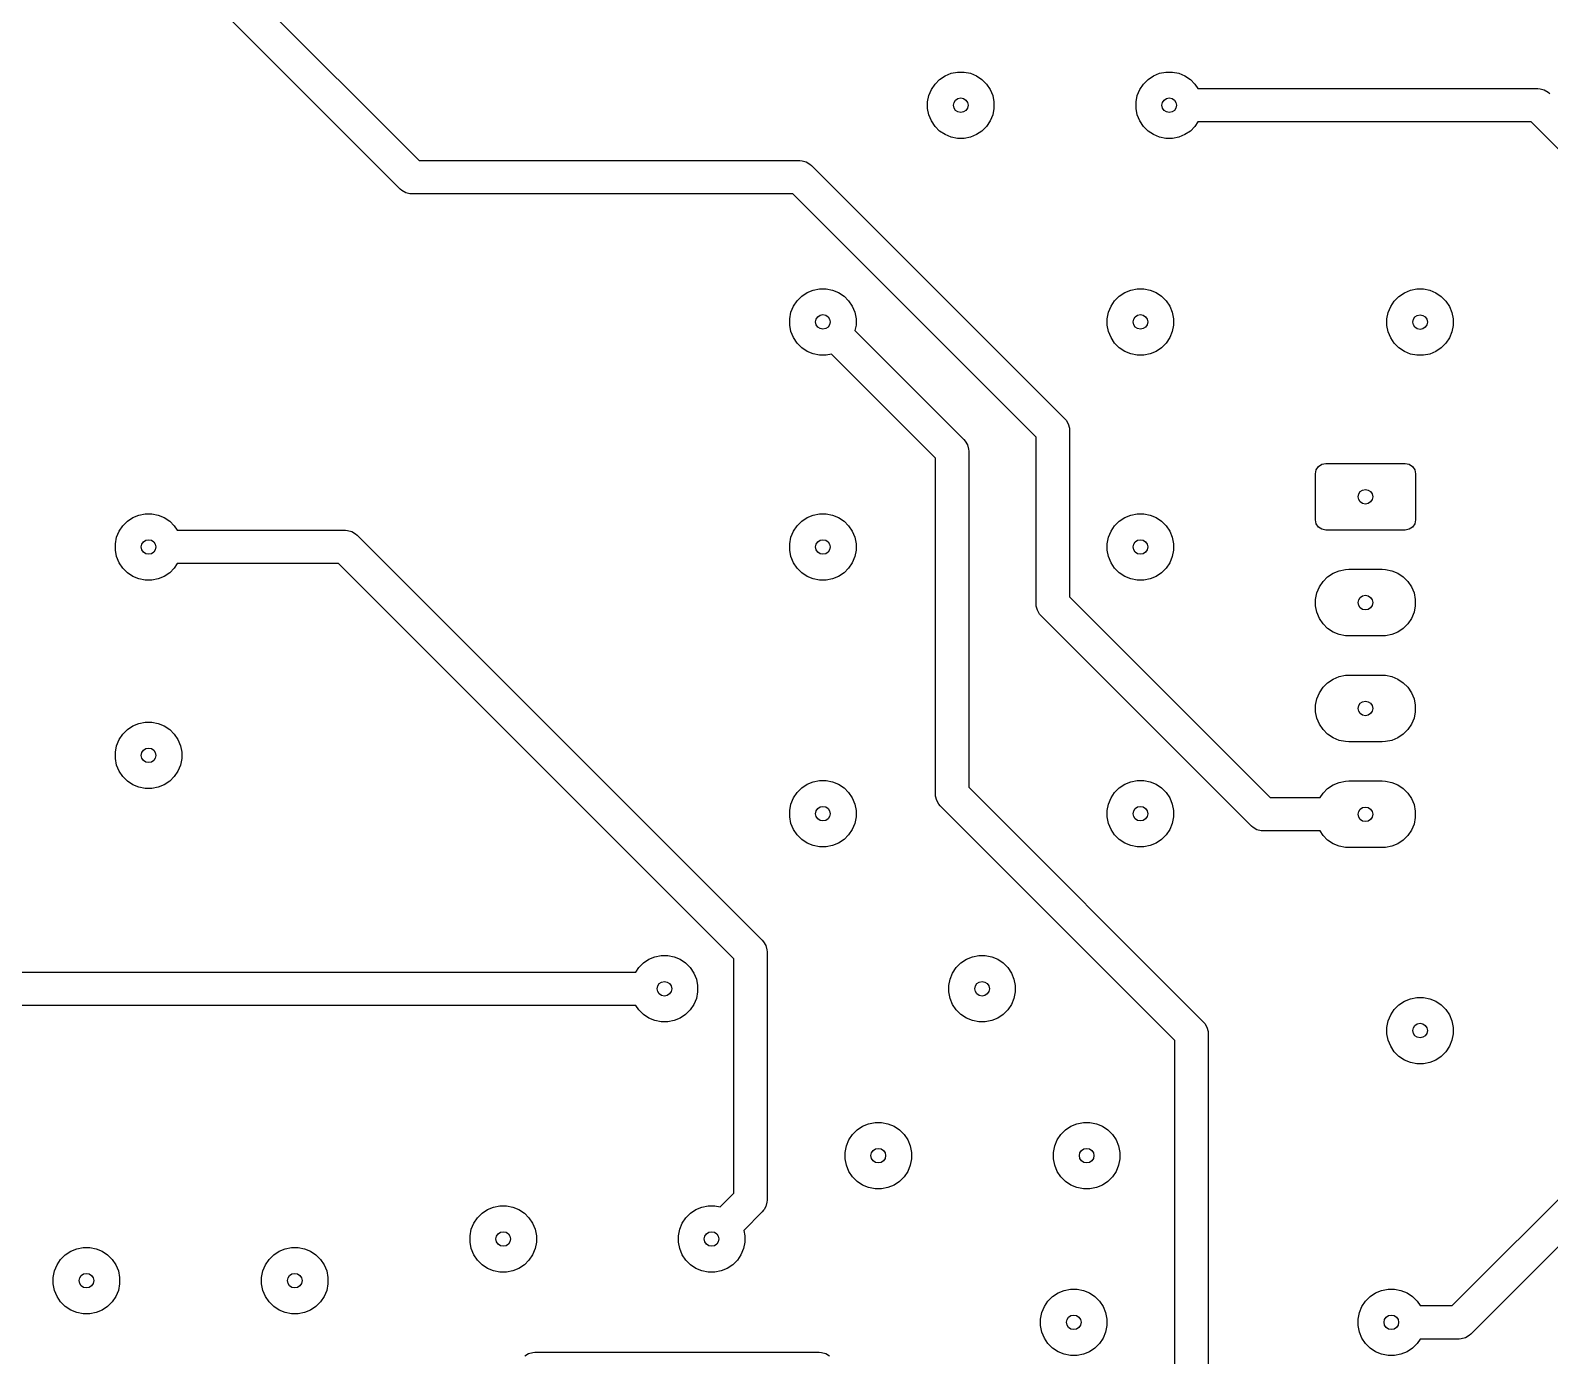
# Model space of a CAD drawing. Header units: millimetres. Extents: x 20 to 120, y -120 to -20.
# Drawn here: x 46.77 to 83.22, y -92 to -60.2 of the extents above; entities that cross this region are included whole.
import ezdxf

# ---------------------------------------------------------------- set-up
doc = ezdxf.new("R2010")
doc.units = ezdxf.units.MM
doc.layers.add('F.Cu', color=13, linetype='CONTINUOUS', true_color=0xc83434)

msp = doc.modelspace()

# ---------------------------------------------------------------- linework, layer by layer
at = {"layer": 'F.Cu', "linetype": 'CONTINUOUS'}
for p, q in [((50.6755, -57.915414), (56.089886, -63.3298)), ((55.641357, -64.012643), (49.992657, -58.363943)), ((68.712883, -61.294463), (68.857772, -61.234448)), ((68.857772, -61.234448), (69.011586, -61.203852)), ((69.011586, -61.203852), (69.168414, -61.203852)), ((69.168414, -61.203852), (69.322228, -61.234448)), ((69.322228, -61.234448), (69.467117, -61.294463)), ((73.712883, -61.294463), (73.857772, -61.234448)), ((73.857772, -61.234448), (74.011586, -61.203852)), ((74.011586, -61.203852), (74.168414, -61.203852)), ((74.168414, -61.203852), (74.322228, -61.234448)), ((74.322228, -61.234448), (74.467117, -61.294463)), ((68.384463, -61.622883), (68.471592, -61.492485)), ((68.471592, -61.492485), (68.582485, -61.381592)), ((68.582485, -61.381592), (68.712883, -61.294463)), ((69.467117, -61.294463), (69.597515, -61.381592)), ((69.597515, -61.381592), (69.708408, -61.492485)), ((69.708408, -61.492485), (69.795537, -61.622883)), ((73.384463, -61.622883), (73.471592, -61.492485)), ((73.471592, -61.492485), (73.582485, -61.381592)), ((73.582485, -61.381592), (73.712883, -61.294463)), ((74.467117, -61.294463), (74.597515, -61.381592)), ((74.597515, -61.381592), (74.708408, -61.492485)), ((74.708408, -61.492485), (74.780247, -61.6)), ((74.780247, -61.6), (82.9377, -61.6)), ((82.9377, -61.6), (82.98991, -61.603422)), ((82.98991, -61.603422), (83.090774, -61.630448)), ((68.293852, -61.921586), (68.324448, -61.767772)), ((68.293852, -62.078414), (68.293852, -61.921586)), ((68.324448, -61.767772), (68.384463, -61.622883)), ((69.795537, -61.622883), (69.855552, -61.767772)), ((69.855552, -61.767772), (69.886148, -61.921586)), ((69.886148, -61.921586), (69.886148, -62.078414)), ((73.293852, -61.921586), (73.324448, -61.767772)), ((73.293852, -62.078414), (73.293852, -61.921586)), ((73.324448, -61.767772), (73.384463, -61.622883)), ((83.090774, -61.630448), (83.181205, -61.682659)), ((83.181205, -61.682659), (83.220543, -61.717157)), ((68.324448, -62.232228), (68.293852, -62.078414)), ((68.384463, -62.377117), (68.324448, -62.232228)), ((69.855552, -62.232228), (69.795537, -62.377117)), ((69.886148, -62.078414), (69.855552, -62.232228)), ((73.324448, -62.232228), (73.293852, -62.078414)), ((73.384463, -62.377117), (73.324448, -62.232228)), ((68.471592, -62.507515), (68.384463, -62.377117)), ((68.582485, -62.618408), (68.471592, -62.507515)), ((68.712883, -62.705537), (68.582485, -62.618408)), ((69.597515, -62.618408), (69.467117, -62.705537)), ((69.708408, -62.507515), (69.597515, -62.618408)), ((69.795537, -62.377117), (69.708408, -62.507515)), ((73.471592, -62.507515), (73.384463, -62.377117)), ((73.582485, -62.618408), (73.471592, -62.507515)), ((73.712883, -62.705537), (73.582485, -62.618408)), ((74.597515, -62.618408), (74.467117, -62.705537)), ((74.708408, -62.507515), (74.597515, -62.618408)), ((74.780247, -62.4), (74.708408, -62.507515)), ((82.772014, -62.4), (74.780247, -62.4)), ((93.8339, -73.461886), (82.772014, -62.4)), ((68.857772, -62.765552), (68.712883, -62.705537)), ((69.011586, -62.796148), (68.857772, -62.765552)), ((69.168414, -62.796148), (69.011586, -62.796148)), ((69.322228, -62.765552), (69.168414, -62.796148)), ((69.467117, -62.705537), (69.322228, -62.765552)), ((73.857772, -62.765552), (73.712883, -62.705537)), ((74.011586, -62.796148), (73.857772, -62.765552)), ((74.168414, -62.796148), (74.011586, -62.796148)), ((74.322228, -62.765552), (74.168414, -62.796148)), ((74.467117, -62.705537), (74.322228, -62.765552)), ((56.089886, -63.3298), (65.228, -63.3298)), ((65.228, -63.3298), (65.28021, -63.333222)), ((65.28021, -63.333222), (65.381074, -63.360248)), ((65.381074, -63.360248), (65.471505, -63.412459)), ((65.471505, -63.412459), (65.510843, -63.446957)), ((65.510843, -63.446957), (71.581543, -69.517657)), ((55.680695, -64.047141), (55.641357, -64.012643)), ((55.771126, -64.099352), (55.680695, -64.047141)), ((55.87199, -64.126378), (55.771126, -64.099352)), ((55.9242, -64.1298), (55.87199, -64.126378)), ((65.062314, -64.1298), (55.9242, -64.1298)), ((70.8987, -69.966186), (65.062314, -64.1298)), ((65.074463, -66.822883), (65.161592, -66.692485)), ((65.161592, -66.692485), (65.272485, -66.581592)), ((65.272485, -66.581592), (65.402883, -66.494463)), ((65.402883, -66.494463), (65.547772, -66.434448)), ((65.547772, -66.434448), (65.701586, -66.403852)), ((65.701586, -66.403852), (65.858414, -66.403852)), ((65.858414, -66.403852), (66.012228, -66.434448)), ((66.012228, -66.434448), (66.157117, -66.494463)), ((66.157117, -66.494463), (66.287515, -66.581592)), ((66.287515, -66.581592), (66.398408, -66.692485)), ((66.398408, -66.692485), (66.485537, -66.822883)), ((72.694463, -66.822883), (72.781592, -66.692485)), ((72.781592, -66.692485), (72.892485, -66.581592)), ((72.892485, -66.581592), (73.022883, -66.494463)), ((73.022883, -66.494463), (73.167772, -66.434448)), ((73.167772, -66.434448), (73.321586, -66.403852)), ((73.321586, -66.403852), (73.478414, -66.403852)), ((73.478414, -66.403852), (73.632228, -66.434448)), ((73.632228, -66.434448), (73.777117, -66.494463)), ((73.777117, -66.494463), (73.907515, -66.581592)), ((73.907515, -66.581592), (74.018408, -66.692485)), ((74.018408, -66.692485), (74.105537, -66.822883)), ((79.404463, -66.827883), (79.491592, -66.697485)), ((79.491592, -66.697485), (79.602485, -66.586592)), ((79.602485, -66.586592), (79.732883, -66.499463)), ((79.732883, -66.499463), (79.877772, -66.439448)), ((79.877772, -66.439448), (80.031586, -66.408852)), ((80.031586, -66.408852), (80.188414, -66.408852)), ((80.188414, -66.408852), (80.342228, -66.439448)), ((80.342228, -66.439448), (80.487117, -66.499463)), ((80.487117, -66.499463), (80.617515, -66.586592)), ((80.617515, -66.586592), (80.728408, -66.697485)), ((80.728408, -66.697485), (80.815537, -66.827883)), ((64.983852, -67.121586), (65.014448, -66.967772)), ((65.014448, -66.967772), (65.074463, -66.822883)), ((66.485537, -66.822883), (66.545552, -66.967772)), ((66.545552, -66.967772), (66.576148, -67.121586)), ((72.603852, -67.121586), (72.634448, -66.967772)), ((72.634448, -66.967772), (72.694463, -66.822883)), ((74.105537, -66.822883), (74.165552, -66.967772)), ((74.165552, -66.967772), (74.196148, -67.121586)), ((79.313852, -67.126586), (79.344448, -66.972772)), ((79.344448, -66.972772), (79.404463, -66.827883)), ((80.815537, -66.827883), (80.875552, -66.972772)), ((80.875552, -66.972772), (80.906148, -67.126586)), ((64.983852, -67.278414), (64.983852, -67.121586)), ((65.014448, -67.432228), (64.983852, -67.278414)), ((65.074463, -67.577117), (65.014448, -67.432228)), ((66.576148, -67.278414), (66.550921, -67.405235)), ((66.550921, -67.405235), (69.163943, -70.018258)), ((66.576148, -67.121586), (66.576148, -67.278414)), ((72.603852, -67.278414), (72.603852, -67.121586)), ((72.634448, -67.432228), (72.603852, -67.278414)), ((72.694463, -67.577117), (72.634448, -67.432228)), ((74.165552, -67.432228), (74.105537, -67.577117)), ((74.196148, -67.278414), (74.165552, -67.432228)), ((74.196148, -67.121586), (74.196148, -67.278414)), ((79.313852, -67.283414), (79.313852, -67.126586)), ((79.344448, -67.437228), (79.313852, -67.283414)), ((79.404463, -67.582117), (79.344448, -67.437228)), ((80.875552, -67.437228), (80.815537, -67.582117)), ((80.906148, -67.283414), (80.875552, -67.437228)), ((80.906148, -67.126586), (80.906148, -67.283414)), ((65.161592, -67.707515), (65.074463, -67.577117)), ((65.272485, -67.818408), (65.161592, -67.707515)), ((72.781592, -67.707515), (72.694463, -67.577117)), ((72.892485, -67.818408), (72.781592, -67.707515)), ((74.018408, -67.707515), (73.907515, -67.818408)), ((74.105537, -67.577117), (74.018408, -67.707515)), ((79.491592, -67.712515), (79.404463, -67.582117)), ((79.602485, -67.823408), (79.491592, -67.712515)), ((80.728408, -67.712515), (80.617515, -67.823408)), ((80.815537, -67.582117), (80.728408, -67.712515)), ((65.402883, -67.905537), (65.272485, -67.818408)), ((65.547772, -67.965552), (65.402883, -67.905537)), ((65.701586, -67.996148), (65.547772, -67.965552)), ((65.858414, -67.996148), (65.701586, -67.996148)), ((65.985235, -67.970921), (65.858414, -67.996148)), ((68.4811, -70.466785), (65.985235, -67.970921)), ((73.022883, -67.905537), (72.892485, -67.818408)), ((73.167772, -67.965552), (73.022883, -67.905537)), ((73.321586, -67.996148), (73.167772, -67.965552)), ((73.478414, -67.996148), (73.321586, -67.996148)), ((73.632228, -67.965552), (73.478414, -67.996148)), ((73.777117, -67.905537), (73.632228, -67.965552)), ((73.907515, -67.818408), (73.777117, -67.905537)), ((79.732883, -67.910537), (79.602485, -67.823408)), ((79.877772, -67.970552), (79.732883, -67.910537)), ((80.031586, -68.001148), (79.877772, -67.970552)), ((80.188414, -68.001148), (80.031586, -68.001148)), ((80.342228, -67.970552), (80.188414, -68.001148)), ((80.487117, -67.910537), (80.342228, -67.970552)), ((80.617515, -67.823408), (80.487117, -67.910537)), ((71.581543, -69.517657), (71.616041, -69.556995)), ((71.616041, -69.556995), (71.668252, -69.647427)), ((70.8987, -73.9654), (70.8987, -69.966186)), ((71.668252, -69.647427), (71.695278, -69.74829)), ((71.695278, -69.74829), (71.6987, -69.8005)), ((71.6987, -69.8005), (71.6987, -73.799714)), ((69.163943, -70.018258), (69.198441, -70.057595)), ((69.198441, -70.057595), (69.250652, -70.148026)), ((69.250652, -70.148026), (69.250652, -70.148027)), ((69.250652, -70.148027), (69.277678, -70.24889)), ((69.277678, -70.24889), (69.2811, -70.3011)), ((69.2811, -70.3011), (69.2811, -78.365114)), ((68.4811, -78.5308), (68.4811, -70.466785)), ((77.61903, -70.749329), (77.673223, -70.668223)), ((77.673223, -70.668223), (77.754329, -70.61403)), ((77.754329, -70.61403), (77.85, -70.595)), ((77.85, -70.595), (79.75, -70.595)), ((79.75, -70.595), (79.845671, -70.61403)), ((79.845671, -70.61403), (79.926777, -70.668223)), ((79.926777, -70.668223), (79.98097, -70.749329)), ((77.6, -70.845), (77.61903, -70.749329)), ((77.6, -71.945), (77.6, -70.845)), ((79.98097, -70.749329), (80, -70.845)), ((80, -70.845), (80, -71.945)), ((49.367772, -71.834448), (49.521586, -71.803852)), ((49.521586, -71.803852), (49.678414, -71.803852)), ((49.678414, -71.803852), (49.832228, -71.834448)), ((65.547772, -71.834448), (65.701586, -71.803852)), ((65.701586, -71.803852), (65.858414, -71.803852)), ((65.858414, -71.803852), (66.012228, -71.834448)), ((73.167772, -71.834448), (73.321586, -71.803852)), ((73.321586, -71.803852), (73.478414, -71.803852)), ((73.478414, -71.803852), (73.632228, -71.834448)), ((48.894463, -72.222883), (48.981592, -72.092485)), ((48.981592, -72.092485), (49.092485, -71.981592)), ((49.092485, -71.981592), (49.222883, -71.894463)), ((49.222883, -71.894463), (49.367772, -71.834448)), ((49.832228, -71.834448), (49.977117, -71.894463)), ((49.977117, -71.894463), (50.107515, -71.981592)), ((50.107515, -71.981592), (50.218408, -72.092485)), ((50.218408, -72.092485), (50.290247, -72.2)), ((65.074463, -72.222883), (65.161592, -72.092485)), ((65.161592, -72.092485), (65.272485, -71.981592)), ((65.272485, -71.981592), (65.402883, -71.894463)), ((65.402883, -71.894463), (65.547772, -71.834448)), ((66.012228, -71.834448), (66.157117, -71.894463)), ((66.157117, -71.894463), (66.287515, -71.981592)), ((66.287515, -71.981592), (66.398408, -72.092485)), ((66.398408, -72.092485), (66.485537, -72.222883)), ((72.694463, -72.222883), (72.781592, -72.092485)), ((72.781592, -72.092485), (72.892485, -71.981592)), ((72.892485, -71.981592), (73.022883, -71.894463)), ((73.022883, -71.894463), (73.167772, -71.834448)), ((73.632228, -71.834448), (73.777117, -71.894463)), ((73.777117, -71.894463), (73.907515, -71.981592)), ((73.907515, -71.981592), (74.018408, -72.092485)), ((74.018408, -72.092485), (74.105537, -72.222883)), ((77.61903, -72.040671), (77.6, -71.945)), ((77.673223, -72.121777), (77.61903, -72.040671)), ((77.754329, -72.17597), (77.673223, -72.121777)), ((77.85, -72.195), (77.754329, -72.17597)), ((79.845671, -72.17597), (79.75, -72.195)), ((79.926777, -72.121777), (79.845671, -72.17597)), ((79.98097, -72.040671), (79.926777, -72.121777)), ((80, -71.945), (79.98097, -72.040671)), ((48.803852, -72.521586), (48.834448, -72.367772)), ((48.803852, -72.678414), (48.803852, -72.521586)), ((48.834448, -72.367772), (48.894463, -72.222883)), ((50.290247, -72.2), (54.3258, -72.2)), ((54.3258, -72.2), (54.37801, -72.203422)), ((54.37801, -72.203422), (54.478874, -72.230448)), ((54.478874, -72.230448), (54.569305, -72.282659)), ((54.569305, -72.282659), (54.608643, -72.317157)), ((54.608643, -72.317157), (64.325143, -82.033657)), ((64.983852, -72.521586), (65.014448, -72.367772)), ((64.983852, -72.678414), (64.983852, -72.521586)), ((65.014448, -72.367772), (65.074463, -72.222883)), ((66.485537, -72.222883), (66.545552, -72.367772)), ((66.545552, -72.367772), (66.576148, -72.521586)), ((66.576148, -72.521586), (66.576148, -72.678414)), ((72.603852, -72.521586), (72.634448, -72.367772)), ((72.603852, -72.678414), (72.603852, -72.521586)), ((72.634448, -72.367772), (72.694463, -72.222883)), ((74.105537, -72.222883), (74.165552, -72.367772)), ((74.165552, -72.367772), (74.196148, -72.521586)), ((74.196148, -72.521586), (74.196148, -72.678414)), ((79.75, -72.195), (77.85, -72.195)), ((48.834448, -72.832228), (48.803852, -72.678414)), ((48.894463, -72.977117), (48.834448, -72.832228)), ((65.014448, -72.832228), (64.983852, -72.678414)), ((65.074463, -72.977117), (65.014448, -72.832228)), ((66.545552, -72.832228), (66.485537, -72.977117)), ((66.576148, -72.678414), (66.545552, -72.832228)), ((72.634448, -72.832228), (72.603852, -72.678414)), ((72.694463, -72.977117), (72.634448, -72.832228)), ((74.165552, -72.832228), (74.105537, -72.977117)), ((74.196148, -72.678414), (74.165552, -72.832228)), ((48.981592, -73.107515), (48.894463, -72.977117)), ((49.092485, -73.218408), (48.981592, -73.107515)), ((49.222883, -73.305537), (49.092485, -73.218408)), ((50.107515, -73.218408), (49.977117, -73.305537)), ((50.218408, -73.107515), (50.107515, -73.218408)), ((50.290247, -73), (50.218408, -73.107515)), ((54.160114, -73), (50.290247, -73)), ((63.6423, -82.482186), (54.160114, -73)), ((65.161592, -73.107515), (65.074463, -72.977117)), ((65.272485, -73.218408), (65.161592, -73.107515)), ((65.402883, -73.305537), (65.272485, -73.218408)), ((66.287515, -73.218408), (66.157117, -73.305537)), ((66.398408, -73.107515), (66.287515, -73.218408)), ((66.485537, -72.977117), (66.398408, -73.107515)), ((72.781592, -73.107515), (72.694463, -72.977117)), ((72.892485, -73.218408), (72.781592, -73.107515)), ((73.022883, -73.305537), (72.892485, -73.218408)), ((73.907515, -73.218408), (73.777117, -73.305537)), ((74.018408, -73.107515), (73.907515, -73.218408)), ((74.105537, -72.977117), (74.018408, -73.107515)), ((77.892485, -73.316592), (78.022883, -73.229463)), ((78.022883, -73.229463), (78.167772, -73.169448)), ((78.167772, -73.169448), (78.321586, -73.138852)), ((78.321586, -73.138852), (78.4, -73.135)), ((78.4, -73.135), (79.2, -73.135)), ((79.2, -73.135), (79.278414, -73.138852)), ((79.278414, -73.138852), (79.432228, -73.169448)), ((79.432228, -73.169448), (79.577117, -73.229463)), ((79.577117, -73.229463), (79.707515, -73.316592)), ((49.367772, -73.365552), (49.222883, -73.305537)), ((49.521586, -73.396148), (49.367772, -73.365552)), ((49.678414, -73.396148), (49.521586, -73.396148)), ((49.832228, -73.365552), (49.678414, -73.396148)), ((49.977117, -73.305537), (49.832228, -73.365552)), ((65.547772, -73.365552), (65.402883, -73.305537)), ((65.701586, -73.396148), (65.547772, -73.365552)), ((65.858414, -73.396148), (65.701586, -73.396148)), ((66.012228, -73.365552), (65.858414, -73.396148)), ((66.157117, -73.305537), (66.012228, -73.365552)), ((73.167772, -73.365552), (73.022883, -73.305537)), ((73.321586, -73.396148), (73.167772, -73.365552)), ((73.478414, -73.396148), (73.321586, -73.396148)), ((73.632228, -73.365552), (73.478414, -73.396148)), ((73.777117, -73.305537), (73.632228, -73.365552)), ((77.634448, -73.702772), (77.694463, -73.557883)), ((77.694463, -73.557883), (77.781592, -73.427485)), ((77.781592, -73.427485), (77.892485, -73.316592)), ((79.707515, -73.316592), (79.818408, -73.427485)), ((79.818408, -73.427485), (79.905537, -73.557883)), ((79.905537, -73.557883), (79.965552, -73.702772)), ((70.902122, -74.01761), (70.8987, -73.9654)), ((71.6987, -73.799714), (76.513986, -78.615)), ((77.603852, -73.856586), (77.634448, -73.702772)), ((77.603852, -74.013414), (77.603852, -73.856586)), ((79.965552, -73.702772), (79.996148, -73.856586)), ((79.996148, -73.856586), (79.996148, -74.013414)), ((70.929148, -74.118474), (70.902122, -74.01761)), ((70.981359, -74.208905), (70.929148, -74.118474)), ((71.015857, -74.248243), (70.981359, -74.208905)), ((76.065457, -79.297843), (71.015857, -74.248243)), ((77.634448, -74.167228), (77.603852, -74.013414)), ((77.694463, -74.312117), (77.634448, -74.167228)), ((77.781592, -74.442515), (77.694463, -74.312117)), ((79.905537, -74.312117), (79.818408, -74.442515)), ((79.965552, -74.167228), (79.905537, -74.312117)), ((79.996148, -74.013414), (79.965552, -74.167228)), ((77.892485, -74.553408), (77.781592, -74.442515)), ((78.022883, -74.640537), (77.892485, -74.553408)), ((78.167772, -74.700552), (78.022883, -74.640537)), ((78.321586, -74.731148), (78.167772, -74.700552)), ((79.432228, -74.700552), (79.278414, -74.731148)), ((79.577117, -74.640537), (79.432228, -74.700552)), ((79.707515, -74.553408), (79.577117, -74.640537)), ((79.818408, -74.442515), (79.707515, -74.553408)), ((78.4, -74.735), (78.321586, -74.731148)), ((79.2, -74.735), (78.4, -74.735)), ((79.278414, -74.731148), (79.2, -74.735)), ((77.892485, -75.856592), (78.022883, -75.769463)), ((78.022883, -75.769463), (78.167772, -75.709448)), ((78.167772, -75.709448), (78.321586, -75.678852)), ((78.321586, -75.678852), (78.4, -75.675)), ((78.4, -75.675), (79.2, -75.675)), ((79.2, -75.675), (79.278414, -75.678852)), ((79.278414, -75.678852), (79.432228, -75.709448)), ((79.432228, -75.709448), (79.577117, -75.769463)), ((79.577117, -75.769463), (79.707515, -75.856592)), ((77.634448, -76.242772), (77.694463, -76.097883)), ((77.694463, -76.097883), (77.781592, -75.967485)), ((77.781592, -75.967485), (77.892485, -75.856592)), ((79.707515, -75.856592), (79.818408, -75.967485)), ((79.818408, -75.967485), (79.905537, -76.097883)), ((79.905537, -76.097883), (79.965552, -76.242772)), ((77.603852, -76.396586), (77.634448, -76.242772)), ((77.603852, -76.553414), (77.603852, -76.396586)), ((79.965552, -76.242772), (79.996148, -76.396586)), ((79.996148, -76.396586), (79.996148, -76.553414)), ((49.092485, -76.981592), (49.222883, -76.894463)), ((49.222883, -76.894463), (49.367772, -76.834448)), ((49.367772, -76.834448), (49.521586, -76.803852)), ((49.521586, -76.803852), (49.678414, -76.803852)), ((49.678414, -76.803852), (49.832228, -76.834448)), ((49.832228, -76.834448), (49.977117, -76.894463)), ((49.977117, -76.894463), (50.107515, -76.981592)), ((77.634448, -76.707228), (77.603852, -76.553414)), ((77.694463, -76.852117), (77.634448, -76.707228)), ((77.781592, -76.982515), (77.694463, -76.852117)), ((79.905537, -76.852117), (79.818408, -76.982515)), ((79.965552, -76.707228), (79.905537, -76.852117)), ((79.996148, -76.553414), (79.965552, -76.707228)), ((48.834448, -77.367772), (48.894463, -77.222883)), ((48.894463, -77.222883), (48.981592, -77.092485)), ((48.981592, -77.092485), (49.092485, -76.981592)), ((50.107515, -76.981592), (50.218408, -77.092485)), ((50.218408, -77.092485), (50.305537, -77.222883)), ((50.305537, -77.222883), (50.365552, -77.367772)), ((77.892485, -77.093408), (77.781592, -76.982515)), ((78.022883, -77.180537), (77.892485, -77.093408)), ((78.167772, -77.240552), (78.022883, -77.180537)), ((78.321586, -77.271148), (78.167772, -77.240552)), ((78.4, -77.275), (78.321586, -77.271148)), ((79.2, -77.275), (78.4, -77.275)), ((79.278414, -77.271148), (79.2, -77.275)), ((79.432228, -77.240552), (79.278414, -77.271148)), ((79.577117, -77.180537), (79.432228, -77.240552)), ((79.707515, -77.093408), (79.577117, -77.180537)), ((79.818408, -76.982515), (79.707515, -77.093408)), ((48.803852, -77.521586), (48.834448, -77.367772)), ((48.803852, -77.678414), (48.803852, -77.521586)), ((50.365552, -77.367772), (50.396148, -77.521586)), ((50.396148, -77.521586), (50.396148, -77.678414)), ((48.834448, -77.832228), (48.803852, -77.678414)), ((48.894463, -77.977117), (48.834448, -77.832228)), ((48.981592, -78.107515), (48.894463, -77.977117)), ((50.305537, -77.977117), (50.218408, -78.107515)), ((50.365552, -77.832228), (50.305537, -77.977117)), ((50.396148, -77.678414), (50.365552, -77.832228)), ((49.092485, -78.218408), (48.981592, -78.107515)), ((49.222883, -78.305537), (49.092485, -78.218408)), ((49.367772, -78.365552), (49.222883, -78.305537)), ((49.521586, -78.396148), (49.367772, -78.365552)), ((49.832228, -78.365552), (49.678414, -78.396148)), ((49.977117, -78.305537), (49.832228, -78.365552)), ((50.107515, -78.218408), (49.977117, -78.305537)), ((50.218408, -78.107515), (50.107515, -78.218408)), ((65.272485, -78.381592), (65.402883, -78.294463)), ((65.402883, -78.294463), (65.547772, -78.234448)), ((65.547772, -78.234448), (65.701586, -78.203852)), ((65.701586, -78.203852), (65.858414, -78.203852)), ((65.858414, -78.203852), (66.012228, -78.234448)), ((66.012228, -78.234448), (66.157117, -78.294463)), ((66.157117, -78.294463), (66.287515, -78.381592)), ((69.2811, -78.365114), (74.907843, -83.991857)), ((72.892485, -78.381592), (73.022883, -78.294463)), ((73.022883, -78.294463), (73.167772, -78.234448)), ((73.167772, -78.234448), (73.321586, -78.203852)), ((73.321586, -78.203852), (73.478414, -78.203852)), ((73.478414, -78.203852), (73.632228, -78.234448)), ((73.632228, -78.234448), (73.777117, -78.294463)), ((73.777117, -78.294463), (73.907515, -78.381592)), ((77.892485, -78.396592), (78.022883, -78.309463)), ((78.022883, -78.309463), (78.167772, -78.249448)), ((78.167772, -78.249448), (78.321586, -78.218852)), ((78.321586, -78.218852), (78.4, -78.215)), ((78.4, -78.215), (79.2, -78.215)), ((79.2, -78.215), (79.278414, -78.218852)), ((79.278414, -78.218852), (79.432228, -78.249448)), ((79.432228, -78.249448), (79.577117, -78.309463)), ((79.577117, -78.309463), (79.707515, -78.396592)), ((49.678414, -78.396148), (49.521586, -78.396148)), ((65.014448, -78.767772), (65.074463, -78.622883)), ((65.074463, -78.622883), (65.161592, -78.492485)), ((65.161592, -78.492485), (65.272485, -78.381592)), ((66.287515, -78.381592), (66.398408, -78.492485)), ((66.398408, -78.492485), (66.485537, -78.622883)), ((66.485537, -78.622883), (66.545552, -78.767772)), ((68.484522, -78.58301), (68.4811, -78.5308)), ((68.511548, -78.683874), (68.484522, -78.58301)), ((68.563759, -78.774305), (68.511548, -78.683874)), ((72.634448, -78.767772), (72.694463, -78.622883)), ((72.694463, -78.622883), (72.781592, -78.492485)), ((72.781592, -78.492485), (72.892485, -78.381592)), ((73.907515, -78.381592), (74.018408, -78.492485)), ((74.018408, -78.492485), (74.105537, -78.622883)), ((74.105537, -78.622883), (74.165552, -78.767772)), ((76.513986, -78.615), (77.709753, -78.615)), ((77.709753, -78.615), (77.781592, -78.507485)), ((77.781592, -78.507485), (77.892485, -78.396592)), ((79.707515, -78.396592), (79.818408, -78.507485)), ((79.818408, -78.507485), (79.905537, -78.637883)), ((79.905537, -78.637883), (79.965552, -78.782772)), ((64.983852, -78.921586), (65.014448, -78.767772)), ((64.983852, -79.078414), (64.983852, -78.921586)), ((65.014448, -79.232228), (64.983852, -79.078414)), ((66.545552, -78.767772), (66.576148, -78.921586)), ((66.576148, -79.078414), (66.545552, -79.232228)), ((66.576148, -78.921586), (66.576148, -79.078414)), ((68.598257, -78.813643), (68.563759, -78.774305)), ((74.225, -84.440386), (68.598257, -78.813643)), ((72.603852, -78.921586), (72.634448, -78.767772)), ((72.603852, -79.078414), (72.603852, -78.921586)), ((72.634448, -79.232228), (72.603852, -79.078414)), ((74.165552, -78.767772), (74.196148, -78.921586)), ((74.196148, -79.078414), (74.165552, -79.232228)), ((74.196148, -78.921586), (74.196148, -79.078414)), ((79.965552, -78.782772), (79.996148, -78.936586)), ((79.996148, -79.093414), (79.965552, -79.247228)), ((79.996148, -78.936586), (79.996148, -79.093414)), ((65.074463, -79.377117), (65.014448, -79.232228)), ((65.161592, -79.507515), (65.074463, -79.377117)), ((66.485537, -79.377117), (66.398408, -79.507515)), ((66.545552, -79.232228), (66.485537, -79.377117)), ((72.694463, -79.377117), (72.634448, -79.232228)), ((72.781592, -79.507515), (72.694463, -79.377117)), ((74.105537, -79.377117), (74.018408, -79.507515)), ((74.165552, -79.232228), (74.105537, -79.377117)), ((76.104795, -79.332341), (76.065457, -79.297843)), ((76.195226, -79.384552), (76.104795, -79.332341)), ((76.29609, -79.411578), (76.195226, -79.384552)), ((76.3483, -79.415), (76.29609, -79.411578)), ((77.709753, -79.415), (76.3483, -79.415)), ((77.781592, -79.522515), (77.709753, -79.415)), ((79.905537, -79.392117), (79.818408, -79.522515)), ((79.965552, -79.247228), (79.905537, -79.392117)), ((65.272485, -79.618408), (65.161592, -79.507515)), ((65.402883, -79.705537), (65.272485, -79.618408)), ((65.547772, -79.765552), (65.402883, -79.705537)), ((65.701586, -79.796148), (65.547772, -79.765552)), ((65.858414, -79.796148), (65.701586, -79.796148)), ((66.012228, -79.765552), (65.858414, -79.796148)), ((66.157117, -79.705537), (66.012228, -79.765552)), ((66.287515, -79.618408), (66.157117, -79.705537)), ((66.398408, -79.507515), (66.287515, -79.618408)), ((72.892485, -79.618408), (72.781592, -79.507515)), ((73.022883, -79.705537), (72.892485, -79.618408)), ((73.167772, -79.765552), (73.022883, -79.705537)), ((73.321586, -79.796148), (73.167772, -79.765552)), ((73.478414, -79.796148), (73.321586, -79.796148)), ((73.632228, -79.765552), (73.478414, -79.796148)), ((73.777117, -79.705537), (73.632228, -79.765552)), ((73.907515, -79.618408), (73.777117, -79.705537)), ((74.018408, -79.507515), (73.907515, -79.618408)), ((77.892485, -79.633408), (77.781592, -79.522515)), ((78.022883, -79.720537), (77.892485, -79.633408)), ((78.167772, -79.780552), (78.022883, -79.720537)), ((78.321586, -79.811148), (78.167772, -79.780552)), ((78.4, -79.815), (78.321586, -79.811148)), ((79.2, -79.815), (78.4, -79.815)), ((79.278414, -79.811148), (79.2, -79.815)), ((79.432228, -79.780552), (79.278414, -79.811148)), ((79.577117, -79.720537), (79.432228, -79.780552)), ((79.707515, -79.633408), (79.577117, -79.720537)), ((79.818408, -79.522515), (79.707515, -79.633408)), ((64.325143, -82.033657), (64.359641, -82.072995)), ((64.359641, -82.072995), (64.411852, -82.163426)), ((64.411852, -82.163426), (64.411852, -82.163427)), ((64.411852, -82.163427), (64.438878, -82.26429)), ((64.438878, -82.26429), (64.4423, -82.3165)), ((64.4423, -82.3165), (64.4423, -88.2727)), ((61.289753, -82.8), (61.361592, -82.692485)), ((61.361592, -82.692485), (61.472485, -82.581592)), ((61.472485, -82.581592), (61.602883, -82.494463)), ((61.602883, -82.494463), (61.747772, -82.434448)), ((61.747772, -82.434448), (61.901586, -82.403852)), ((61.901586, -82.403852), (62.058414, -82.403852)), ((62.058414, -82.403852), (62.212228, -82.434448)), ((62.212228, -82.434448), (62.357117, -82.494463)), ((62.357117, -82.494463), (62.487515, -82.581592)), ((62.487515, -82.581592), (62.598408, -82.692485)), ((62.598408, -82.692485), (62.685537, -82.822883)), ((63.6423, -88.107014), (63.6423, -82.482186)), ((68.894463, -82.822883), (68.981592, -82.692485)), ((68.981592, -82.692485), (69.092485, -82.581592)), ((69.092485, -82.581592), (69.222883, -82.494463)), ((69.222883, -82.494463), (69.367772, -82.434448)), ((69.367772, -82.434448), (69.521586, -82.403852)), ((69.521586, -82.403852), (69.678414, -82.403852)), ((69.678414, -82.403852), (69.832228, -82.434448)), ((69.832228, -82.434448), (69.977117, -82.494463)), ((69.977117, -82.494463), (70.107515, -82.581592)), ((70.107515, -82.581592), (70.218408, -82.692485)), ((70.218408, -82.692485), (70.305537, -82.822883)), ((43.436686, -82.8), (61.289753, -82.8)), ((62.685537, -82.822883), (62.745552, -82.967772)), ((62.745552, -82.967772), (62.776148, -83.121586)), ((68.803852, -83.121586), (68.834448, -82.967772)), ((68.834448, -82.967772), (68.894463, -82.822883)), ((70.305537, -82.822883), (70.365552, -82.967772)), ((70.365552, -82.967772), (70.396148, -83.121586)), ((80.879814, -90.805), (88.9236, -82.761214)), ((62.745552, -83.432228), (62.685537, -83.577117)), ((62.776148, -83.278414), (62.745552, -83.432228)), ((62.776148, -83.121586), (62.776148, -83.278414)), ((68.803852, -83.278414), (68.803852, -83.121586)), ((68.834448, -83.432228), (68.803852, -83.278414)), ((68.894463, -83.577117), (68.834448, -83.432228)), ((70.365552, -83.432228), (70.305537, -83.577117)), ((70.396148, -83.278414), (70.365552, -83.432228)), ((70.396148, -83.121586), (70.396148, -83.278414)), ((79.732883, -83.499463), (79.877772, -83.439448)), ((79.877772, -83.439448), (80.031586, -83.408852)), ((80.031586, -83.408852), (80.188414, -83.408852)), ((80.188414, -83.408852), (80.342228, -83.439448)), ((80.342228, -83.439448), (80.487117, -83.499463)), ((89.606443, -83.209743), (81.328343, -91.487843)), ((61.289753, -83.6), (43.271, -83.6)), ((61.361592, -83.707515), (61.289753, -83.6)), ((61.472485, -83.818408), (61.361592, -83.707515)), ((61.602883, -83.905537), (61.472485, -83.818408)), ((62.487515, -83.818408), (62.357117, -83.905537)), ((62.598408, -83.707515), (62.487515, -83.818408)), ((62.685537, -83.577117), (62.598408, -83.707515)), ((68.981592, -83.707515), (68.894463, -83.577117)), ((69.092485, -83.818408), (68.981592, -83.707515)), ((69.222883, -83.905537), (69.092485, -83.818408)), ((70.107515, -83.818408), (69.977117, -83.905537)), ((70.218408, -83.707515), (70.107515, -83.818408)), ((70.305537, -83.577117), (70.218408, -83.707515)), ((79.344448, -83.972772), (79.404463, -83.827883)), ((79.404463, -83.827883), (79.491592, -83.697485)), ((79.491592, -83.697485), (79.602485, -83.586592)), ((79.602485, -83.586592), (79.732883, -83.499463)), ((80.487117, -83.499463), (80.617515, -83.586592)), ((80.617515, -83.586592), (80.728408, -83.697485)), ((80.728408, -83.697485), (80.815537, -83.827883)), ((80.815537, -83.827883), (80.875552, -83.972772)), ((61.747772, -83.965552), (61.602883, -83.905537)), ((61.901586, -83.996148), (61.747772, -83.965552)), ((62.058414, -83.996148), (61.901586, -83.996148)), ((62.212228, -83.965552), (62.058414, -83.996148)), ((62.357117, -83.905537), (62.212228, -83.965552)), ((69.367772, -83.965552), (69.222883, -83.905537)), ((69.521586, -83.996148), (69.367772, -83.965552)), ((69.678414, -83.996148), (69.521586, -83.996148)), ((69.832228, -83.965552), (69.678414, -83.996148)), ((69.977117, -83.905537), (69.832228, -83.965552)), ((74.907843, -83.991857), (74.942341, -84.031195)), ((74.942341, -84.031195), (74.994552, -84.121627)), ((74.994552, -84.121627), (75.021578, -84.22249)), ((79.313852, -84.126586), (79.344448, -83.972772)), ((79.313852, -84.283414), (79.313852, -84.126586)), ((80.875552, -83.972772), (80.906148, -84.126586)), ((80.906148, -84.126586), (80.906148, -84.283414)), ((74.225, -101.41), (74.225, -84.440386)), ((75.021578, -84.22249), (75.025, -84.2747)), ((75.025, -84.2747), (75.025, -101.244314)), ((79.344448, -84.437228), (79.313852, -84.283414)), ((79.404463, -84.582117), (79.344448, -84.437228)), ((80.875552, -84.437228), (80.815537, -84.582117)), ((80.906148, -84.283414), (80.875552, -84.437228)), ((79.491592, -84.712515), (79.404463, -84.582117)), ((79.602485, -84.823408), (79.491592, -84.712515)), ((79.732883, -84.910537), (79.602485, -84.823408)), ((79.877772, -84.970552), (79.732883, -84.910537)), ((80.487117, -84.910537), (80.342228, -84.970552)), ((80.617515, -84.823408), (80.487117, -84.910537)), ((80.728408, -84.712515), (80.617515, -84.823408)), ((80.815537, -84.582117), (80.728408, -84.712515)), ((80.031586, -85.001148), (79.877772, -84.970552)), ((80.188414, -85.001148), (80.031586, -85.001148)), ((80.342228, -84.970552), (80.188414, -85.001148)), ((66.404463, -86.827883), (66.491592, -86.697485)), ((66.491592, -86.697485), (66.602485, -86.586592)), ((66.602485, -86.586592), (66.732883, -86.499463)), ((66.732883, -86.499463), (66.877772, -86.439448)), ((66.877772, -86.439448), (67.031586, -86.408852)), ((67.031586, -86.408852), (67.188414, -86.408852)), ((67.188414, -86.408852), (67.342228, -86.439448)), ((67.342228, -86.439448), (67.487117, -86.499463)), ((67.487117, -86.499463), (67.617515, -86.586592)), ((67.617515, -86.586592), (67.728408, -86.697485)), ((67.728408, -86.697485), (67.815537, -86.827883)), ((71.404463, -86.827883), (71.491592, -86.697485)), ((71.491592, -86.697485), (71.602485, -86.586592)), ((71.602485, -86.586592), (71.732883, -86.499463)), ((71.732883, -86.499463), (71.877772, -86.439448)), ((71.877772, -86.439448), (72.031586, -86.408852)), ((72.031586, -86.408852), (72.188414, -86.408852)), ((72.188414, -86.408852), (72.342228, -86.439448)), ((72.342228, -86.439448), (72.487117, -86.499463)), ((72.487117, -86.499463), (72.617515, -86.586592)), ((72.617515, -86.586592), (72.728408, -86.697485)), ((72.728408, -86.697485), (72.815537, -86.827883)), ((66.313852, -87.126586), (66.344448, -86.972772)), ((66.344448, -86.972772), (66.404463, -86.827883)), ((67.815537, -86.827883), (67.875552, -86.972772)), ((67.875552, -86.972772), (67.906148, -87.126586)), ((71.313852, -87.126586), (71.344448, -86.972772)), ((71.344448, -86.972772), (71.404463, -86.827883)), ((72.815537, -86.827883), (72.875552, -86.972772)), ((72.875552, -86.972772), (72.906148, -87.126586)), ((66.313852, -87.283414), (66.313852, -87.126586)), ((66.344448, -87.437228), (66.313852, -87.283414)), ((66.404463, -87.582117), (66.344448, -87.437228)), ((67.875552, -87.437228), (67.815537, -87.582117)), ((67.906148, -87.283414), (67.875552, -87.437228)), ((67.906148, -87.126586), (67.906148, -87.283414)), ((71.313852, -87.283414), (71.313852, -87.126586)), ((71.344448, -87.437228), (71.313852, -87.283414)), ((71.404463, -87.582117), (71.344448, -87.437228)), ((72.875552, -87.437228), (72.815537, -87.582117)), ((72.906148, -87.283414), (72.875552, -87.437228)), ((72.906148, -87.126586), (72.906148, -87.283414)), ((66.491592, -87.712515), (66.404463, -87.582117)), ((66.602485, -87.823408), (66.491592, -87.712515)), ((66.732883, -87.910537), (66.602485, -87.823408)), ((67.617515, -87.823408), (67.487117, -87.910537)), ((67.728408, -87.712515), (67.617515, -87.823408)), ((67.815537, -87.582117), (67.728408, -87.712515)), ((71.491592, -87.712515), (71.404463, -87.582117)), ((71.602485, -87.823408), (71.491592, -87.712515)), ((71.732883, -87.910537), (71.602485, -87.823408)), ((72.617515, -87.823408), (72.487117, -87.910537)), ((72.728408, -87.712515), (72.617515, -87.823408)), ((72.815537, -87.582117), (72.728408, -87.712515)), ((63.315235, -88.434078), (63.6423, -88.107014)), ((66.877772, -87.970552), (66.732883, -87.910537)), ((67.031586, -88.001148), (66.877772, -87.970552)), ((67.188414, -88.001148), (67.031586, -88.001148)), ((67.342228, -87.970552), (67.188414, -88.001148)), ((67.487117, -87.910537), (67.342228, -87.970552)), ((71.877772, -87.970552), (71.732883, -87.910537)), ((72.031586, -88.001148), (71.877772, -87.970552)), ((72.188414, -88.001148), (72.031586, -88.001148)), ((72.342228, -87.970552), (72.188414, -88.001148)), ((72.487117, -87.910537), (72.342228, -87.970552)), ((57.602485, -88.586592), (57.732883, -88.499463)), ((57.732883, -88.499463), (57.877772, -88.439448)), ((57.877772, -88.439448), (58.031586, -88.408852)), ((58.031586, -88.408852), (58.188414, -88.408852)), ((58.188414, -88.408852), (58.342228, -88.439448)), ((58.342228, -88.439448), (58.487117, -88.499463)), ((58.487117, -88.499463), (58.617515, -88.586592)), ((62.602485, -88.586592), (62.732883, -88.499463)), ((62.732883, -88.499463), (62.877772, -88.439448)), ((62.877772, -88.439448), (63.031586, -88.408852)), ((63.031586, -88.408852), (63.188414, -88.408852)), ((63.188414, -88.408852), (63.315235, -88.434078)), ((64.325142, -88.555543), (63.880921, -88.999764)), ((64.359641, -88.516205), (64.325142, -88.555543)), ((64.369307, -88.499463), (64.359641, -88.516205)), ((64.411852, -88.425773), (64.369307, -88.499463)), ((64.438878, -88.32491), (64.411852, -88.425773)), ((64.4423, -88.2727), (64.438878, -88.32491)), ((57.344448, -88.972772), (57.404463, -88.827883)), ((57.404463, -88.827883), (57.491592, -88.697485)), ((57.491592, -88.697485), (57.602485, -88.586592)), ((58.617515, -88.586592), (58.728408, -88.697485)), ((58.728408, -88.697485), (58.815537, -88.827883)), ((58.815537, -88.827883), (58.875552, -88.972772)), ((62.344448, -88.972772), (62.404463, -88.827883)), ((62.404463, -88.827883), (62.491592, -88.697485)), ((62.491592, -88.697485), (62.602485, -88.586592)), ((57.313852, -89.126586), (57.344448, -88.972772)), ((57.313852, -89.283414), (57.313852, -89.126586)), ((57.344448, -89.437228), (57.313852, -89.283414)), ((58.875552, -88.972772), (58.906148, -89.126586)), ((58.906148, -89.283414), (58.875552, -89.437228)), ((58.906148, -89.126586), (58.906148, -89.283414)), ((62.313852, -89.126586), (62.344448, -88.972772)), ((62.313852, -89.283414), (62.313852, -89.126586)), ((62.344448, -89.437228), (62.313852, -89.283414)), ((63.906148, -89.283414), (63.875552, -89.437228)), ((63.880921, -88.999764), (63.906148, -89.126586)), ((63.906148, -89.126586), (63.906148, -89.283414)), ((47.491592, -89.697485), (47.602485, -89.586592)), ((47.602485, -89.586592), (47.732883, -89.499463)), ((47.732883, -89.499463), (47.877772, -89.439448)), ((47.877772, -89.439448), (48.031586, -89.408852)), ((48.031586, -89.408852), (48.188414, -89.408852)), ((48.188414, -89.408852), (48.342228, -89.439448)), ((48.342228, -89.439448), (48.487117, -89.499463)), ((48.487117, -89.499463), (48.617515, -89.586592)), ((48.617515, -89.586592), (48.728408, -89.697485)), ((52.491592, -89.697485), (52.602485, -89.586592)), ((52.602485, -89.586592), (52.732883, -89.499463)), ((52.732883, -89.499463), (52.877772, -89.439448)), ((52.877772, -89.439448), (53.031586, -89.408852)), ((53.031586, -89.408852), (53.188414, -89.408852)), ((53.188414, -89.408852), (53.342228, -89.439448)), ((53.342228, -89.439448), (53.487117, -89.499463)), ((53.487117, -89.499463), (53.617515, -89.586592)), ((53.617515, -89.586592), (53.728408, -89.697485)), ((57.404463, -89.582117), (57.344448, -89.437228)), ((57.491592, -89.712515), (57.404463, -89.582117)), ((58.815537, -89.582117), (58.728408, -89.712515)), ((58.875552, -89.437228), (58.815537, -89.582117)), ((62.404463, -89.582117), (62.344448, -89.437228)), ((62.491592, -89.712515), (62.404463, -89.582117)), ((63.815537, -89.582117), (63.728408, -89.712515)), ((63.875552, -89.437228), (63.815537, -89.582117)), ((47.313852, -90.126586), (47.344448, -89.972772)), ((47.344448, -89.972772), (47.404463, -89.827883)), ((47.404463, -89.827883), (47.491592, -89.697485)), ((48.728408, -89.697485), (48.815537, -89.827883)), ((48.815537, -89.827883), (48.875552, -89.972772)), ((48.875552, -89.972772), (48.906148, -90.126586)), ((52.313852, -90.126586), (52.344448, -89.972772)), ((52.344448, -89.972772), (52.404463, -89.827883)), ((52.404463, -89.827883), (52.491592, -89.697485)), ((53.728408, -89.697485), (53.815537, -89.827883)), ((53.815537, -89.827883), (53.875552, -89.972772)), ((53.875552, -89.972772), (53.906148, -90.126586)), ((57.602485, -89.823408), (57.491592, -89.712515)), ((57.732883, -89.910537), (57.602485, -89.823408)), ((57.877772, -89.970552), (57.732883, -89.910537)), ((58.031586, -90.001148), (57.877772, -89.970552)), ((58.188414, -90.001148), (58.031586, -90.001148)), ((58.342228, -89.970552), (58.188414, -90.001148)), ((58.487117, -89.910537), (58.342228, -89.970552)), ((58.617515, -89.823408), (58.487117, -89.910537)), ((58.728408, -89.712515), (58.617515, -89.823408)), ((62.602485, -89.823408), (62.491592, -89.712515)), ((62.732883, -89.910537), (62.602485, -89.823408)), ((62.877772, -89.970552), (62.732883, -89.910537)), ((63.031586, -90.001148), (62.877772, -89.970552)), ((63.188414, -90.001148), (63.031586, -90.001148)), ((63.342228, -89.970552), (63.188414, -90.001148)), ((63.487117, -89.910537), (63.342228, -89.970552)), ((63.617515, -89.823408), (63.487117, -89.910537)), ((63.728408, -89.712515), (63.617515, -89.823408)), ((47.313852, -90.283414), (47.313852, -90.126586)), ((47.344448, -90.437228), (47.313852, -90.283414)), ((48.906148, -90.283414), (48.875552, -90.437228)), ((48.906148, -90.126586), (48.906148, -90.283414)), ((52.313852, -90.283414), (52.313852, -90.126586)), ((52.344448, -90.437228), (52.313852, -90.283414)), ((53.906148, -90.283414), (53.875552, -90.437228)), ((53.906148, -90.126586), (53.906148, -90.283414)), ((47.404463, -90.582117), (47.344448, -90.437228)), ((47.491592, -90.712515), (47.404463, -90.582117)), ((47.602485, -90.823408), (47.491592, -90.712515)), ((48.728408, -90.712515), (48.617515, -90.823408)), ((48.815537, -90.582117), (48.728408, -90.712515)), ((48.875552, -90.437228), (48.815537, -90.582117)), ((52.404463, -90.582117), (52.344448, -90.437228)), ((52.491592, -90.712515), (52.404463, -90.582117)), ((52.602485, -90.823408), (52.491592, -90.712515)), ((53.728408, -90.712515), (53.617515, -90.823408)), ((53.815537, -90.582117), (53.728408, -90.712515)), ((53.875552, -90.437228), (53.815537, -90.582117)), ((71.094463, -90.827883), (71.181592, -90.697485)), ((71.181592, -90.697485), (71.292485, -90.586592)), ((71.292485, -90.586592), (71.422883, -90.499463)), ((71.422883, -90.499463), (71.567772, -90.439448)), ((71.567772, -90.439448), (71.721586, -90.408852)), ((71.721586, -90.408852), (71.878414, -90.408852)), ((71.878414, -90.408852), (72.032228, -90.439448)), ((72.032228, -90.439448), (72.177117, -90.499463)), ((72.177117, -90.499463), (72.307515, -90.586592)), ((72.307515, -90.586592), (72.418408, -90.697485)), ((72.418408, -90.697485), (72.505537, -90.827883)), ((78.714463, -90.827883), (78.801592, -90.697485)), ((78.801592, -90.697485), (78.912485, -90.586592)), ((78.912485, -90.586592), (79.042883, -90.499463)), ((79.042883, -90.499463), (79.187772, -90.439448)), ((79.187772, -90.439448), (79.341586, -90.408852)), ((79.341586, -90.408852), (79.498414, -90.408852)), ((79.498414, -90.408852), (79.652228, -90.439448)), ((79.652228, -90.439448), (79.797117, -90.499463)), ((79.797117, -90.499463), (79.927515, -90.586592)), ((79.927515, -90.586592), (80.038408, -90.697485)), ((80.038408, -90.697485), (80.110247, -90.805)), ((47.732883, -90.910537), (47.602485, -90.823408)), ((47.877772, -90.970552), (47.732883, -90.910537)), ((48.031586, -91.001148), (47.877772, -90.970552)), ((48.188414, -91.001148), (48.031586, -91.001148)), ((48.342228, -90.970552), (48.188414, -91.001148)), ((48.487117, -90.910537), (48.342228, -90.970552)), ((48.617515, -90.823408), (48.487117, -90.910537)), ((52.732883, -90.910537), (52.602485, -90.823408)), ((52.877772, -90.970552), (52.732883, -90.910537)), ((53.031586, -91.001148), (52.877772, -90.970552)), ((53.188414, -91.001148), (53.031586, -91.001148)), ((53.342228, -90.970552), (53.188414, -91.001148)), ((53.487117, -90.910537), (53.342228, -90.970552)), ((53.617515, -90.823408), (53.487117, -90.910537)), ((71.003852, -91.126586), (71.034448, -90.972772)), ((71.003852, -91.283414), (71.003852, -91.126586)), ((71.034448, -90.972772), (71.094463, -90.827883)), ((72.505537, -90.827883), (72.565552, -90.972772)), ((72.565552, -90.972772), (72.596148, -91.126586)), ((72.596148, -91.126586), (72.596148, -91.283414)), ((78.623852, -91.126586), (78.654448, -90.972772)), ((78.623852, -91.283414), (78.623852, -91.126586)), ((78.654448, -90.972772), (78.714463, -90.827883)), ((80.110247, -90.805), (80.879814, -90.805)), ((71.034448, -91.437228), (71.003852, -91.283414)), ((71.094463, -91.582117), (71.034448, -91.437228)), ((72.565552, -91.437228), (72.505537, -91.582117)), ((72.596148, -91.283414), (72.565552, -91.437228)), ((78.654448, -91.437228), (78.623852, -91.283414)), ((78.714463, -91.582117), (78.654448, -91.437228)), ((81.328343, -91.487843), (81.289005, -91.522341)), ((71.181592, -91.712515), (71.094463, -91.582117)), ((71.292485, -91.823408), (71.181592, -91.712515)), ((71.422883, -91.910537), (71.292485, -91.823408)), ((72.307515, -91.823408), (72.177117, -91.910537)), ((72.418408, -91.712515), (72.307515, -91.823408)), ((72.505537, -91.582117), (72.418408, -91.712515)), ((78.801592, -91.712515), (78.714463, -91.582117)), ((78.912485, -91.823408), (78.801592, -91.712515)), ((79.042883, -91.910537), (78.912485, -91.823408)), ((79.927515, -91.823408), (79.797117, -91.910537)), ((80.038408, -91.712515), (79.927515, -91.823408)), ((80.110247, -91.605), (80.038408, -91.712515)), ((81.0455, -91.605), (80.110247, -91.605)), ((81.09771, -91.601578), (81.0455, -91.605)), ((81.198574, -91.574552), (81.09771, -91.601578)), ((81.289005, -91.522341), (81.198574, -91.574552)), ((58.627895, -92.006259), (58.718326, -91.954048)), ((58.718326, -91.954048), (58.81919, -91.927022)), ((58.81919, -91.927022), (58.8714, -91.9236)), ((58.8714, -91.9236), (65.6945, -91.9236)), ((65.6945, -91.9236), (65.74671, -91.927022)), ((65.74671, -91.927022), (65.847574, -91.954048)), ((65.847574, -91.954048), (65.938005, -92.006259)), ((71.567772, -91.970552), (71.422883, -91.910537)), ((71.721586, -92.001148), (71.567772, -91.970552)), ((71.878414, -92.001148), (71.721586, -92.001148)), ((72.032228, -91.970552), (71.878414, -92.001148)), ((72.177117, -91.910537), (72.032228, -91.970552)), ((79.187772, -91.970552), (79.042883, -91.910537)), ((79.341586, -92.001148), (79.187772, -91.970552)), ((79.498414, -92.001148), (79.341586, -92.001148)), ((79.652228, -91.970552), (79.498414, -92.001148)), ((79.797117, -91.910537), (79.652228, -91.970552))]:
    msp.add_line(p, q, dxfattribs=at)
at = {"layer": 'F.Cu'}
for centre in [(69.09, -62), (69.09, -62), (74.09, -62), (74.09, -62), (65.78, -67.2), (65.78, -67.2), (73.4, -67.2), (73.4, -67.2), (80.11, -67.205), (80.11, -67.205), (78.8, -71.395), (78.8, -71.395), (49.6, -72.6), (49.6, -72.6), (65.78, -72.6), (65.78, -72.6), (73.4, -72.6), (73.4, -72.6), (78.8, -73.935), (78.8, -73.935), (78.8, -76.475), (78.8, -76.475), (49.6, -77.6), (49.6, -77.6), (65.78, -79), (65.78, -79), (73.4, -79), (73.4, -79), (78.8, -79.015), (78.8, -79.015), (61.98, -83.2), (61.98, -83.2), (69.6, -83.2), (69.6, -83.2), (80.11, -84.205), (80.11, -84.205), (67.11, -87.205), (67.11, -87.205), (72.11, -87.205), (72.11, -87.205), (58.11, -89.205), (58.11, -89.205), (63.11, -89.205), (63.11, -89.205), (48.11, -90.205), (48.11, -90.205), (53.11, -90.205), (53.11, -90.205), (71.8, -91.205), (71.8, -91.205), (79.42, -91.205), (79.42, -91.205)]:
    msp.add_circle(centre, 0.175, dxfattribs=at)

doc.saveas('drawing.dxf')
